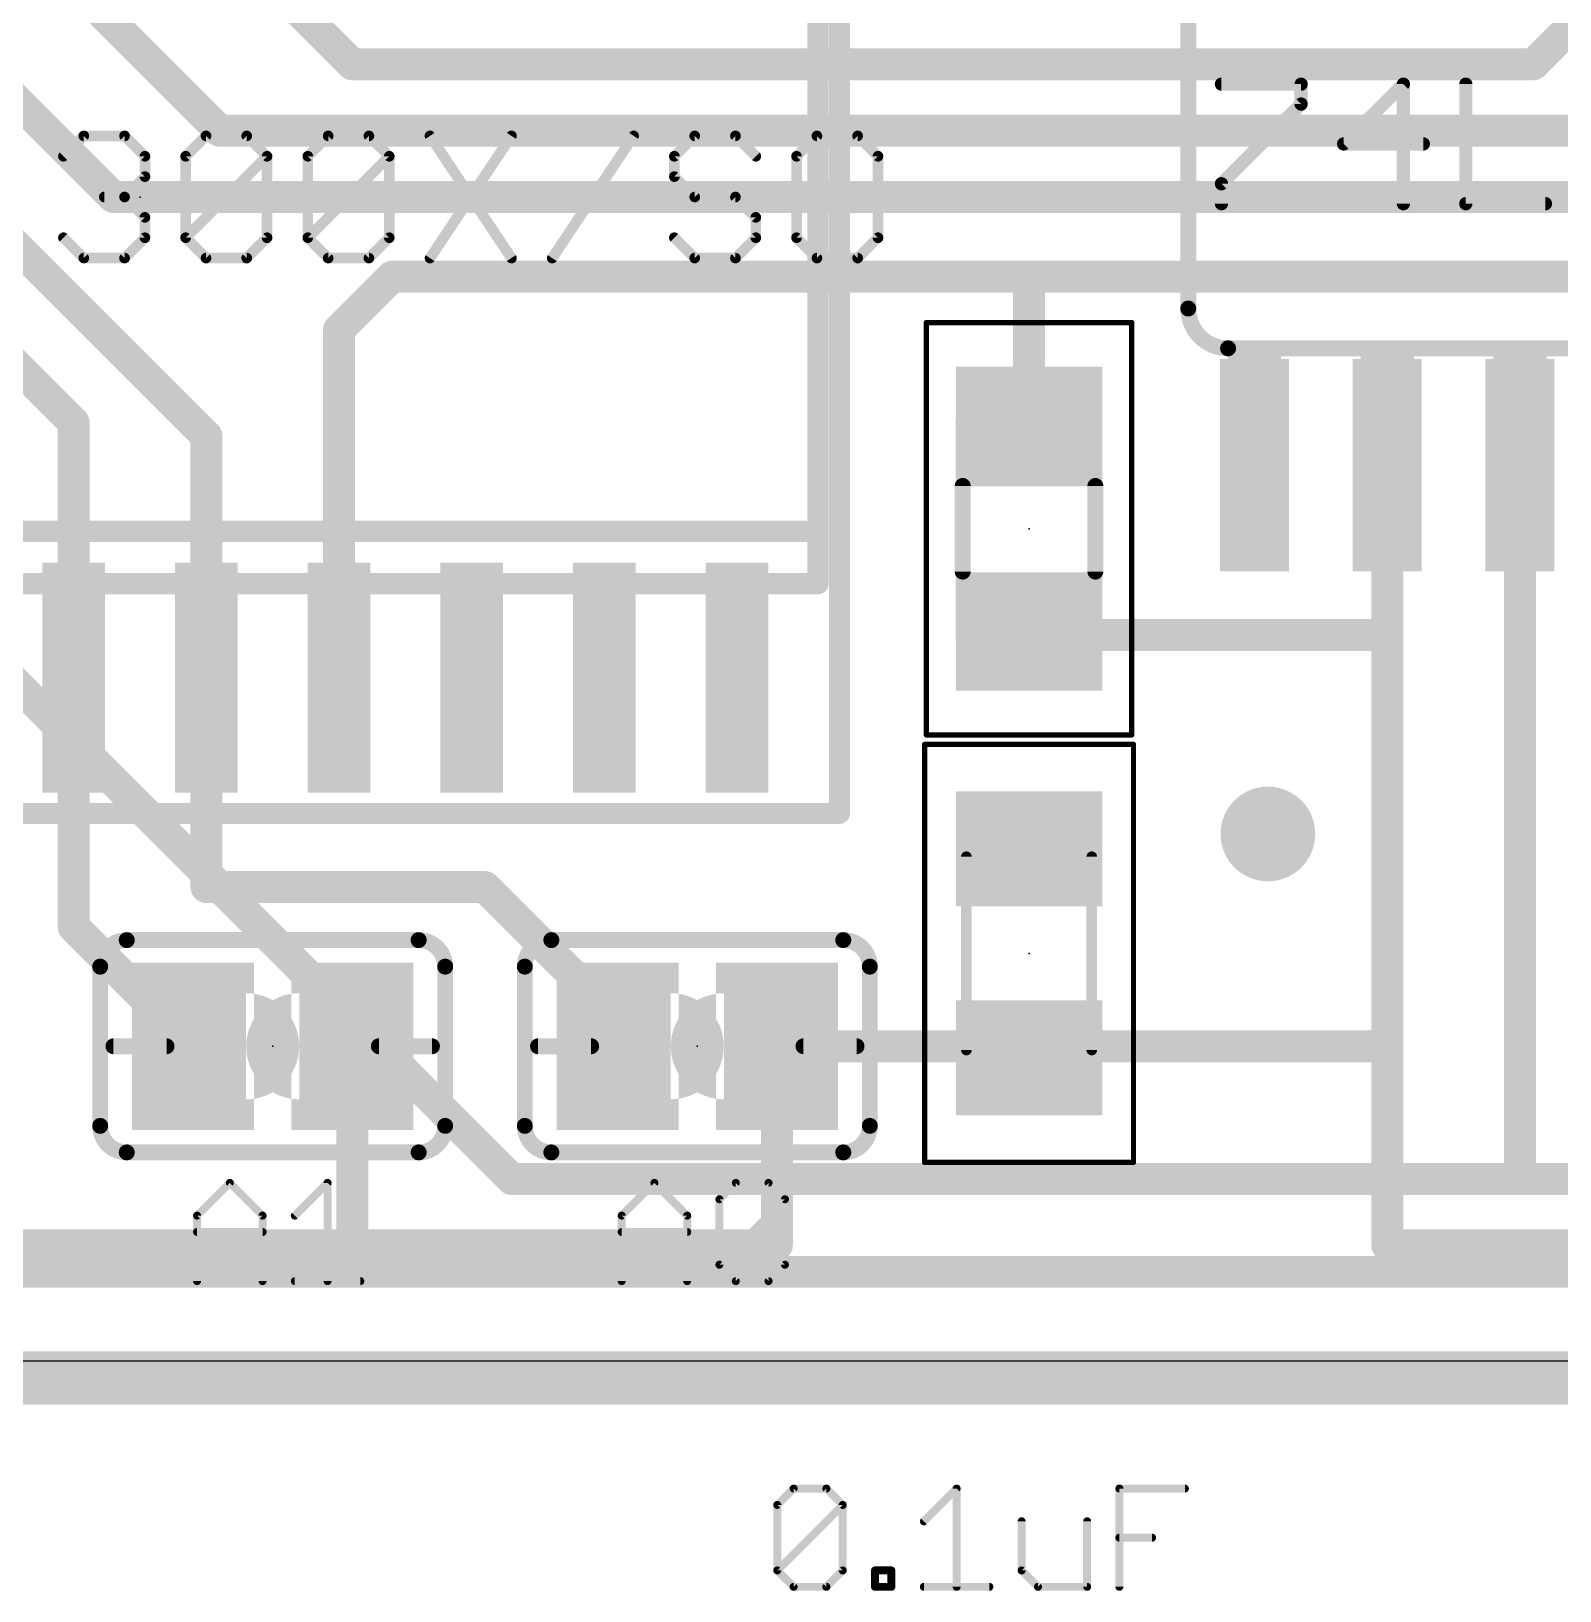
# Model space of a CAD drawing. Extents: x -4.4 to 50.7, y -2.2 to 26.3.
# Drawn here: x 10.9 to 25.53, y -2.16 to 12.76 of the extents above; entities that cross this region are included whole.
import ezdxf

# ---------------------------------------------------------------- set-up
doc = ezdxf.new("R2010")
doc.units = 0
for name, color, linetype in [('1', 12, 'CONTINUOUS'), ('16', 132, 'CONTINUOUS'), ('18', 110, 'CONTINUOUS'), ('20', 53, 'CONTINUOUS'), ('21', 253, 'CONTINUOUS'), ('23', 53, 'CONTINUOUS'), ('27', 253, 'CONTINUOUS'), ('39', 12, 'CONTINUOUS'), ('51', 253, 'CONTINUOUS')]:
    doc.layers.add(name, color=color, linetype=linetype)

# ---------------------------------------------------------------- blocks, each defined once
blk = doc.blocks.new('RECT')
blk.add_solid([(-0.5, -0.5), (0.5, -0.5), (-0.5, 0.5), (0.5, 0.5)])
blk = doc.blocks.new('ROUNDV')
at = {"const_width": 0.5}
blk.add_lwpolyline([(0, -0.25, 1), (0, 0.25, 1), (0, -0.25)], format="xyb", dxfattribs=at)

msp = doc.modelspace()

# ---------------------------------------------------------------- linework, layer by layer
at = {"layer": '1'}
for points, const_width in [([(13.97, 12.446), (12.7, 13.716)], 0.3048), ([(25.273, 12.446), (26.416, 13.589)], 0.3048), ([(12.7, 11.811), (11.303, 13.208)], 0.3048), ([(11.684, 11.176), (10.033, 12.827)], 0.3048), ([(13.97, 12.446), (25.273, 12.446)], 0.3048), ([(12.7, 11.811), (25.781, 11.811)], 0.3048), ([(9.906, 11.557), (12.573, 8.89)], 0.3048), ([(11.684, 11.176), (26.416, 11.176)], 0.3048), ([(13.843, 9.906), (14.351, 10.414)], 0.3048), ([(14.351, 10.414), (20.447, 10.414)], 0.3048), ([(20.447, 10.414), (27.559, 10.414)], 0.3048), ([(20.447, 10.414), (20.447, 9.001)], 0.3048), ([(10.033, 10.287), (11.303, 9.017)], 0.3048), ([(13.843, 6.576), (13.843, 9.906)], 0.3048), ([(11.303, 9.017), (11.303, 6.35)], 0.3048), ([(12.573, 8.89), (12.573, 6.576)], 0.3048), ([(23.876, 8.6106), (23.876, 8.763)], 0.3048), ([(23.876, 6.985), (23.876, 8.6106)], 0.3048), ([(25.146, 1.778), (25.146, 8.6106)], 0.3048), ([(20.463, 6.985), (20.447, 7.001)], 0.3048), ([(23.876, 6.985), (20.463, 6.985)], 0.3048), ([(23.876, 3.048), (23.876, 6.985)], 0.3048), ([(11.303, 6.576), (11.303, 6.604)], 0.3048), ([(11.303, 6.35), (11.303, 6.576)], 0.3048), ([(12.573, 6.576), (12.573, 4.572)], 0.3048), ([(11.303, 6.35), (11.303, 4.191)], 0.3048), ([(12.573, 4.572), (15.24, 4.572)], 0.3048), ([(15.24, 4.572), (16.637, 3.175)], 0.3048), ([(11.303, 4.191), (12.446, 3.048)], 0.3048), ([(13.97, 3.048), (13.97, 3.175)], 0.3048), ([(16.637, 3.175), (16.51, 3.048)], 0.3048), ([(13.97, 1.143), (13.97, 3.048)], 0.3048), ([(18.034, 1.143), (18.034, 3.048)], 0.3048), ([(18.034, 3.048), (20.447, 3.048)], 0.3048), ([(20.447, 3.048), (20.447, 2.937)], 0.3048), ([(20.447, 3.048), (23.876, 3.048)], 0.3048), ([(23.876, 3.048), (23.876, 1.143)], 0.3048), ([(38.989, 1.778), (25.146, 1.778)], 0.3048), ([(8.382, 1.143), (13.97, 1.143)], 0.3048), ([(13.97, 1.143), (18.034, 1.143)], 0.3048), ([(23.876, 1.143), (41.783, 1.143)], 0.3048), ([(-1.016, 0), (50.546, 0)], 0.254)]:
    msp.add_lwpolyline(points, dxfattribs=dict(at, const_width=const_width))
at = {"layer": '1', "const_width": 0.1524}
for points in [[(13.97, 12.5222, 1), (13.97, 12.3698)], [(13.9161, 12.3921, 1), (14.0239, 12.4999)], [(25.2191, 12.4999, 1), (25.3269, 12.3921)], [(25.273, 12.3698, 1), (25.273, 12.5222)], [(12.7, 11.8872, 1), (12.7, 11.7348)], [(12.6461, 11.7571, 1), (12.7539, 11.8649)], [(11.684, 11.2522, 1), (11.684, 11.0998)], [(11.6301, 11.1221, 1), (11.7379, 11.2299)], [(14.351, 10.4902, 1), (14.351, 10.3378)], [(14.4049, 10.3601, 1), (14.2971, 10.4679)], [(20.447, 10.4902, 1), (20.447, 10.3378)], [(20.5232, 10.414, 1), (20.3708, 10.414)], [(20.447, 10.3378, 1), (20.447, 10.4902)], [(13.9192, 9.906, 1), (13.7668, 9.906)], [(13.7891, 9.9599, 1), (13.8969, 9.8521)], [(11.3792, 9.017, 1), (11.2268, 9.017)], [(11.2491, 8.9631, 1), (11.3569, 9.0709)], [(12.6492, 8.89, 1), (12.4968, 8.89)], [(12.5191, 8.8361, 1), (12.6269, 8.9439)], [(20.3708, 9.001, 1), (20.5232, 9.001)], [(23.9522, 8.763, 1), (23.7998, 8.763)], [(23.9522, 8.6106, 1), (23.7998, 8.6106)], [(23.7998, 8.6106, 1), (23.9522, 8.6106)], [(25.2222, 8.6106, 1), (25.0698, 8.6106)], [(20.5009, 7.0549, 1), (20.3931, 6.9471)], [(20.463, 7.0612, 1), (20.463, 6.9088)], [(20.4091, 6.9311, 1), (20.5169, 7.0389)], [(23.9522, 6.985, 1), (23.7998, 6.985)], [(23.7998, 6.985, 1), (23.9522, 6.985)], [(23.876, 6.9088, 1), (23.876, 7.0612)], [(11.3792, 6.604, 1), (11.2268, 6.604)], [(11.3792, 6.576, 1), (11.2268, 6.576)], [(12.6492, 6.576, 1), (12.4968, 6.576)], [(11.2268, 6.576, 1), (11.3792, 6.576)], [(12.4968, 6.576, 1), (12.6492, 6.576)], [(13.7668, 6.576, 1), (13.9192, 6.576)], [(11.3792, 6.35, 1), (11.2268, 6.35)], [(11.2268, 6.35, 1), (11.3792, 6.35)], [(11.2268, 6.35, 1), (11.3792, 6.35)], [(12.573, 4.6482, 1), (12.573, 4.4958)], [(12.4968, 4.572, 1), (12.6492, 4.572)], [(15.2939, 4.6259, 1), (15.1861, 4.5181)], [(15.24, 4.4958, 1), (15.24, 4.6482)], [(11.3569, 4.2449, 1), (11.2491, 4.1371)], [(11.2268, 4.191, 1), (11.3792, 4.191)], [(14.0462, 3.175, 1), (13.8938, 3.175)], [(16.6909, 3.1211, 1), (16.5831, 3.2289)], [(16.5831, 3.1211, 1), (16.6909, 3.2289)], [(12.3921, 2.9941, 1), (12.4999, 3.1019)], [(14.0462, 3.048, 1), (13.8938, 3.048)], [(16.4561, 3.1019, 1), (16.5639, 2.9941)], [(18.1102, 3.048, 1), (17.9578, 3.048)], [(18.034, 3.1242, 1), (18.034, 2.9718)], [(20.5232, 3.048, 1), (20.3708, 3.048)], [(20.447, 3.1242, 1), (20.447, 2.9718)], [(20.447, 2.9718, 1), (20.447, 3.1242)], [(23.9522, 3.048, 1), (23.7998, 3.048)], [(23.876, 2.9718, 1), (23.876, 3.1242)], [(13.8938, 3.048, 1), (14.0462, 3.048)], [(20.3708, 2.937, 1), (20.5232, 2.937)], [(23.7998, 3.048, 1), (23.9522, 3.048)], [(25.146, 1.8542, 1), (25.146, 1.7018)], [(25.0698, 1.778, 1), (25.2222, 1.778)], [(13.97, 1.2192, 1), (13.97, 1.0668)], [(13.8938, 1.143, 1), (14.0462, 1.143)], [(13.97, 1.0668, 1), (13.97, 1.2192)], [(17.9578, 1.143, 1), (18.1102, 1.143)], [(18.034, 1.0668, 1), (18.034, 1.2192)], [(23.876, 1.2192, 1), (23.876, 1.0668)], [(23.7998, 1.143, 1), (23.9522, 1.143)]]:
    msp.add_lwpolyline(points, format="xyb", dxfattribs=at)
at = {"layer": '16'}
for points, const_width in [([(8.763, 8.509), (15.494, 1.778)], 0.3048), ([(15.494, 1.778), (35.306, 1.778)], 0.3048), ([(9.017, 0.889), (37.973, 0.889)], 0.3048), ([(-0.635, -0.254), (50.292, -0.254)], 0.254)]:
    msp.add_lwpolyline(points, dxfattribs=dict(at, const_width=const_width))
at = {"layer": '16', "const_width": 0.1524}
for points in [[(15.494, 1.8542, 1), (15.494, 1.7018)], [(15.4401, 1.7241, 1), (15.5479, 1.8319)]]:
    msp.add_lwpolyline(points, format="xyb", dxfattribs=at)
at = {"layer": '20'}
msp.add_line((0.005, 0.038), (50.15, 0.038), dxfattribs=at)
at = {"layer": '21'}
for points, const_width in [([(21.971, 13.2588), (21.971, 10.1092)], 0.1524), ([(22.352, 9.7282), (31.75, 9.7282)], 0.1524), ([(11.811, 4.064), (14.605, 4.064)], 0.1524), ([(15.875, 4.064), (18.669, 4.064)], 0.1524), ([(11.557, 3.81), (11.557, 2.286)], 0.1524), ([(14.859, 3.81), (14.859, 2.286)], 0.1524), ([(15.621, 3.81), (15.621, 2.286)], 0.1524), ([(18.923, 3.81), (18.923, 2.286)], 0.1524), ([(14.605, 2.032), (11.811, 2.032)], 0.1524), ([(18.669, 2.032), (15.875, 2.032)], 0.1524), ([(12.4841, 1.4272), (12.7976, 1.7407)], 0.0762), ([(12.7976, 1.7407), (13.1112, 1.4272)], 0.0762), ([(13.4196, 1.4272), (13.7332, 1.7407)], 0.0762), ([(13.7332, 1.7407), (13.7332, 0.8001)], 0.0762), ([(16.5481, 1.4272), (16.8616, 1.7407)], 0.0762), ([(16.8616, 1.7407), (17.1752, 1.4272)], 0.0762), ([(17.4836, 1.5839), (17.6404, 1.7407)], 0.0762), ([(17.6404, 1.7407), (17.9539, 1.7407)], 0.0762), ([(17.9539, 1.7407), (18.1107, 1.5839)], 0.0762), ([(17.4836, 0.9569), (17.4836, 1.5839)], 0.0762), ([(17.4836, 0.9569), (18.1107, 1.5839)], 0.0762), ([(18.1107, 1.5839), (18.1107, 0.9569)], 0.0762), ([(12.4841, 0.8001), (12.4841, 1.4272)], 0.0762), ([(13.1112, 1.4272), (13.1112, 0.8001)], 0.0762), ([(16.5481, 0.8001), (16.5481, 1.4272)], 0.0762), ([(17.1752, 1.4272), (17.1752, 0.8001)], 0.0762), ([(12.4841, 1.2704), (13.1112, 1.2704)], 0.0762), ([(16.5481, 1.2704), (17.1752, 1.2704)], 0.0762), ([(17.6404, 0.8001), (17.4836, 0.9569)], 0.0762), ([(18.1107, 0.9569), (17.9539, 0.8001)], 0.0762), ([(13.4196, 0.8001), (14.0467, 0.8001)], 0.0762), ([(17.9539, 0.8001), (17.6404, 0.8001)], 0.0762)]:
    msp.add_lwpolyline(points, dxfattribs=dict(at, const_width=const_width))
for points, const_width in [([(21.971, 10.1092, 0.4142), (22.352, 9.7282)], 0.1524), ([(22.0091, 10.1092, 1), (21.9329, 10.1092)], 0.0762), ([(21.9329, 10.1092, 1), (22.0091, 10.1092)], 0.0762), ([(22.352, 9.7663, 1), (22.352, 9.6901)], 0.0762), ([(22.352, 9.6901, 1), (22.352, 9.7663)], 0.0762), ([(11.811, 4.064, 0.4142), (11.557, 3.81)], 0.1524), ([(11.811, 4.1021, 1), (11.811, 4.0259)], 0.0762), ([(11.811, 4.0259, 1), (11.811, 4.1021)], 0.0762), ([(14.859, 3.81, 0.4142), (14.605, 4.064)], 0.1524), ([(14.605, 4.1021, 1), (14.605, 4.0259)], 0.0762), ([(14.605, 4.0259, 1), (14.605, 4.1021)], 0.0762), ([(15.875, 4.064, 0.4142), (15.621, 3.81)], 0.1524), ([(15.875, 4.1021, 1), (15.875, 4.0259)], 0.0762), ([(15.875, 4.0259, 1), (15.875, 4.1021)], 0.0762), ([(18.923, 3.81, 0.4142), (18.669, 4.064)], 0.1524), ([(18.669, 4.1021, 1), (18.669, 4.0259)], 0.0762), ([(18.669, 4.0259, 1), (18.669, 4.1021)], 0.0762), ([(11.5951, 3.81, 1), (11.5189, 3.81)], 0.0762), ([(14.8971, 3.81, 1), (14.8209, 3.81)], 0.0762), ([(15.6591, 3.81, 1), (15.5829, 3.81)], 0.0762), ([(18.9611, 3.81, 1), (18.8849, 3.81)], 0.0762), ([(11.5189, 3.81, 1), (11.5951, 3.81)], 0.0762), ([(14.8209, 3.81, 1), (14.8971, 3.81)], 0.0762), ([(15.5829, 3.81, 1), (15.6591, 3.81)], 0.0762), ([(18.8849, 3.81, 1), (18.9611, 3.81)], 0.0762), ([(11.557, 2.286, 0.4142), (11.811, 2.032)], 0.1524), ([(11.5951, 2.286, 1), (11.5189, 2.286)], 0.0762), ([(11.5189, 2.286, 1), (11.5951, 2.286)], 0.0762), ([(14.605, 2.032, 0.4142), (14.859, 2.286)], 0.1524), ([(14.8971, 2.286, 1), (14.8209, 2.286)], 0.0762), ([(14.8209, 2.286, 1), (14.8971, 2.286)], 0.0762), ([(15.621, 2.286, 0.4142), (15.875, 2.032)], 0.1524), ([(15.6591, 2.286, 1), (15.5829, 2.286)], 0.0762), ([(15.5829, 2.286, 1), (15.6591, 2.286)], 0.0762), ([(18.669, 2.032, 0.4142), (18.923, 2.286)], 0.1524), ([(18.9611, 2.286, 1), (18.8849, 2.286)], 0.0762), ([(18.8849, 2.286, 1), (18.9611, 2.286)], 0.0762), ([(11.811, 2.0701, 1), (11.811, 1.9939)], 0.0762), ([(11.811, 1.9939, 1), (11.811, 2.0701)], 0.0762), ([(14.605, 2.0701, 1), (14.605, 1.9939)], 0.0762), ([(14.605, 1.9939, 1), (14.605, 2.0701)], 0.0762), ([(15.875, 2.0701, 1), (15.875, 1.9939)], 0.0762), ([(15.875, 1.9939, 1), (15.875, 2.0701)], 0.0762), ([(18.669, 2.0701, 1), (18.669, 1.9939)], 0.0762), ([(18.669, 1.9939, 1), (18.669, 2.0701)], 0.0762), ([(12.8111, 1.7542, 1), (12.7842, 1.7272)], 0.0381), ([(12.8111, 1.7272, 1), (12.7842, 1.7542)], 0.0381), ([(13.7522, 1.7407, 1), (13.7141, 1.7407)], 0.0381), ([(13.7466, 1.7272, 1), (13.7197, 1.7542)], 0.0381), ([(16.8751, 1.7542, 1), (16.8482, 1.7272)], 0.0381), ([(16.8751, 1.7272, 1), (16.8482, 1.7542)], 0.0381), ([(17.6404, 1.7598, 1), (17.6404, 1.7217)], 0.0381), ([(17.6539, 1.7272, 1), (17.6269, 1.7542)], 0.0381), ([(17.9674, 1.7542, 1), (17.9404, 1.7272)], 0.0381), ([(17.9539, 1.7217, 1), (17.9539, 1.7598)], 0.0381), ([(17.4701, 1.5974, 1), (17.4971, 1.5705)], 0.0381), ([(17.5027, 1.5839, 1), (17.4646, 1.5839)], 0.0381), ([(18.1297, 1.5839, 1), (18.0916, 1.5839)], 0.0381), ([(18.1242, 1.5705, 1), (18.0972, 1.5974)], 0.0381), ([(18.0972, 1.5705, 1), (18.1242, 1.5974)], 0.0381), ([(12.5031, 1.4272, 1), (12.465, 1.4272)], 0.0381), ([(12.4706, 1.4406, 1), (12.4976, 1.4137)], 0.0381), ([(13.1302, 1.4272, 1), (13.0921, 1.4272)], 0.0381), ([(13.0977, 1.4137, 1), (13.1246, 1.4406)], 0.0381), ([(13.4061, 1.4406, 1), (13.4331, 1.4137)], 0.0381), ([(16.5672, 1.4272, 1), (16.5291, 1.4272)], 0.0381), ([(16.5346, 1.4406, 1), (16.5616, 1.4137)], 0.0381), ([(17.1942, 1.4272, 1), (17.1561, 1.4272)], 0.0381), ([(17.1617, 1.4137, 1), (17.1886, 1.4406)], 0.0381), ([(12.4841, 1.2894, 1), (12.4841, 1.2513)], 0.0381), ([(13.1112, 1.2513, 1), (13.1112, 1.2894)], 0.0381), ([(16.5481, 1.2894, 1), (16.5481, 1.2513)], 0.0381), ([(17.1752, 1.2513, 1), (17.1752, 1.2894)], 0.0381), ([(17.4971, 0.9703, 1), (17.4701, 0.9434)], 0.0381), ([(17.4701, 0.9703, 1), (17.4971, 0.9434)], 0.0381), ([(17.4646, 0.9569, 1), (17.5027, 0.9569)], 0.0381), ([(18.0916, 0.9569, 1), (18.1297, 0.9569)], 0.0381), ([(18.1242, 0.9434, 1), (18.0972, 0.9703)], 0.0381), ([(12.465, 0.8001, 1), (12.5031, 0.8001)], 0.0381), ([(13.0921, 0.8001, 1), (13.1302, 0.8001)], 0.0381), ([(13.4196, 0.8192, 1), (13.4196, 0.7811)], 0.0381), ([(13.7141, 0.8001, 1), (13.7522, 0.8001)], 0.0381), ([(14.0467, 0.7811, 1), (14.0467, 0.8192)], 0.0381), ([(16.5291, 0.8001, 1), (16.5672, 0.8001)], 0.0381), ([(17.1561, 0.8001, 1), (17.1942, 0.8001)], 0.0381), ([(17.6404, 0.8192, 1), (17.6404, 0.7811)], 0.0381), ([(17.6269, 0.7866, 1), (17.6539, 0.8136)], 0.0381), ([(17.9404, 0.8136, 1), (17.9674, 0.7866)], 0.0381), ([(17.9539, 0.7811, 1), (17.9539, 0.8192)], 0.0381)]:
    msp.add_lwpolyline(points, format="xyb", dxfattribs=dict(at, const_width=const_width))
at = {"layer": '23'}
for p in [(11.938, 11.176), (20.447, 8.001), (20.447, 3.937), (13.208, 3.048), (17.272, 3.048)]:
    msp.add_point(p, dxfattribs=at)
at = {"layer": '27'}
for points, const_width in [([(22.2885, 12.2565), (23.0511, 12.2565)], 0.127), ([(23.0511, 12.2565), (23.0511, 12.0658)], 0.127), ([(24.0299, 12.2565), (23.4579, 11.6845)], 0.127), ([(24.0299, 11.1125), (24.0299, 12.2565)], 0.127), ([(24.6273, 12.2565), (24.6273, 11.1125)], 0.127), ([(23.0511, 12.0658), (22.2885, 11.3032)], 0.127), ([(11.2054, 11.5663), (11.4003, 11.7612)], 0.1016), ([(11.4003, 11.7612), (11.7901, 11.7612)], 0.1016), ([(11.7901, 11.7612), (11.985, 11.5663)], 0.1016), ([(12.3748, 11.5663), (12.5697, 11.7612)], 0.1016), ([(12.5697, 11.7612), (12.9595, 11.7612)], 0.1016), ([(12.9595, 11.7612), (13.1544, 11.5663)], 0.1016), ([(13.5442, 11.5663), (13.7391, 11.7612)], 0.1016), ([(13.7391, 11.7612), (14.1289, 11.7612)], 0.1016), ([(14.1289, 11.7612), (14.3238, 11.5663)], 0.1016), ([(14.7136, 11.7612), (15.4932, 10.5918)], 0.1016), ([(15.4932, 11.7612), (14.7136, 10.5918)], 0.1016), ([(15.883, 10.5918), (16.6626, 11.7612)], 0.1016), ([(17.2473, 11.7612), (17.0524, 11.5663)], 0.1016), ([(17.6371, 11.7612), (17.2473, 11.7612)], 0.1016), ([(17.832, 11.5663), (17.6371, 11.7612)], 0.1016), ([(18.4167, 11.7612), (18.2218, 11.5663)], 0.1016), ([(18.8065, 11.7612), (18.4167, 11.7612)], 0.1016), ([(19.0014, 11.5663), (18.8065, 11.7612)], 0.1016), ([(23.4579, 11.6845), (24.2205, 11.6845)], 0.127), ([(11.985, 11.5663), (11.985, 11.3714)], 0.1016), ([(12.3748, 10.7867), (12.3748, 11.5663)], 0.1016), ([(12.3748, 10.7867), (13.1544, 11.5663)], 0.1016), ([(13.1544, 11.5663), (13.1544, 10.7867)], 0.1016), ([(13.5442, 10.7867), (13.5442, 11.5663)], 0.1016), ([(13.5442, 10.7867), (14.3238, 11.5663)], 0.1016), ([(14.3238, 11.5663), (14.3238, 10.7867)], 0.1016), ([(17.0524, 11.5663), (17.0524, 11.3714)], 0.1016), ([(18.2218, 11.5663), (18.2218, 10.7867)], 0.1016), ([(19.0014, 10.7867), (19.0014, 11.5663)], 0.1016), ([(11.985, 11.3714), (11.7901, 11.1765)], 0.1016), ([(17.0524, 11.3714), (17.2473, 11.1765)], 0.1016), ([(22.2885, 11.3032), (22.2885, 11.1125)], 0.127), ([(11.7901, 11.1765), (11.5952, 11.1765)], 0.1016), ([(11.7901, 11.1765), (11.985, 10.9816)], 0.1016), ([(17.2473, 11.1765), (17.6371, 11.1765)], 0.1016), ([(17.6371, 11.1765), (17.832, 10.9816)], 0.1016), ([(24.6273, 11.1125), (25.3899, 11.1125)], 0.127), ([(11.985, 10.9816), (11.985, 10.7867)], 0.1016), ([(17.832, 10.9816), (17.832, 10.7867)], 0.1016), ([(11.4003, 10.5918), (11.2054, 10.7867)], 0.1016), ([(11.985, 10.7867), (11.7901, 10.5918)], 0.1016), ([(12.5697, 10.5918), (12.3748, 10.7867)], 0.1016), ([(13.1544, 10.7867), (12.9595, 10.5918)], 0.1016), ([(13.7391, 10.5918), (13.5442, 10.7867)], 0.1016), ([(14.3238, 10.7867), (14.1289, 10.5918)], 0.1016), ([(17.2473, 10.5918), (17.0524, 10.7867)], 0.1016), ([(17.832, 10.7867), (17.6371, 10.5918)], 0.1016), ([(18.2218, 10.7867), (18.4167, 10.5918)], 0.1016), ([(18.8065, 10.5918), (19.0014, 10.7867)], 0.1016), ([(11.7901, 10.5918), (11.4003, 10.5918)], 0.1016), ([(12.9595, 10.5918), (12.5697, 10.5918)], 0.1016), ([(14.1289, 10.5918), (13.7391, 10.5918)], 0.1016), ([(17.6371, 10.5918), (17.2473, 10.5918)], 0.1016), ([(18.4167, 10.5918), (18.8065, 10.5918)], 0.1016), ([(18.0373, -1.3421), (18.194, -1.1853)], 0.0762), ([(18.194, -1.1853), (18.5076, -1.1853)], 0.0762), ([(18.5076, -1.1853), (18.6643, -1.3421)], 0.0762), ([(19.4405, -1.4988), (19.7541, -1.1853)], 0.0762), ([(19.7541, -1.1853), (19.7541, -2.1259)], 0.0762), ([(21.3116, -2.1259), (21.3116, -1.1853)], 0.0762), ([(21.3116, -1.1853), (21.9386, -1.1853)], 0.0762), ([(18.0373, -1.9691), (18.0373, -1.3421)], 0.0762), ([(18.0373, -1.9691), (18.6643, -1.3421)], 0.0762), ([(18.6643, -1.3421), (18.6643, -1.9691)], 0.0762), ([(20.3761, -1.4988), (20.3761, -1.9691)], 0.0762), ([(21.0031, -2.1259), (21.0031, -1.4988)], 0.0762), ([(21.3116, -1.6556), (21.6251, -1.6556)], 0.0762), ([(18.194, -2.1259), (18.0373, -1.9691)], 0.0762), ([(18.6643, -1.9691), (18.5076, -2.1259)], 0.0762), ([(18.9728, -2.1259), (18.9728, -1.9691)], 0.0762), ([(18.9728, -1.9691), (19.1295, -1.9691)], 0.0762), ([(19.1295, -1.9691), (19.1295, -2.1259)], 0.0762), ([(20.3761, -1.9691), (20.5328, -2.1259)], 0.0762), ([(18.5076, -2.1259), (18.194, -2.1259)], 0.0762), ([(19.1295, -2.1259), (18.9728, -2.1259)], 0.0762), ([(19.4405, -2.1259), (20.0676, -2.1259)], 0.0762), ([(20.5328, -2.1259), (21.0031, -2.1259)], 0.0762)]:
    msp.add_lwpolyline(points, dxfattribs=dict(at, const_width=const_width))
for points, const_width in [([(22.2885, 12.2882, 1), (22.2885, 12.2247)], 0.0635), ([(23.0829, 12.2565, 1), (23.0194, 12.2565)], 0.0635), ([(23.0511, 12.2247, 1), (23.0511, 12.2882)], 0.0635), ([(24.0616, 12.2565, 1), (23.9981, 12.2565)], 0.0635), ([(24.0523, 12.234, 1), (24.0074, 12.2789)], 0.0635), ([(24.659, 12.2565, 1), (24.5955, 12.2565)], 0.0635), ([(23.0194, 12.0658, 1), (23.0829, 12.0658)], 0.0635), ([(23.0736, 12.0434, 1), (23.0287, 12.0883)], 0.0635), ([(11.4003, 11.7866, 1), (11.4003, 11.7358)], 0.0508), ([(11.4182, 11.7432, 1), (11.3823, 11.7792)], 0.0508), ([(11.808, 11.7792, 1), (11.7721, 11.7432)], 0.0508), ([(11.7901, 11.7358, 1), (11.7901, 11.7866)], 0.0508), ([(12.5697, 11.7866, 1), (12.5697, 11.7358)], 0.0508), ([(12.5876, 11.7432, 1), (12.5517, 11.7792)], 0.0508), ([(12.9774, 11.7792, 1), (12.9415, 11.7432)], 0.0508), ([(12.9595, 11.7358, 1), (12.9595, 11.7866)], 0.0508), ([(13.7391, 11.7866, 1), (13.7391, 11.7358)], 0.0508), ([(13.757, 11.7432, 1), (13.7211, 11.7792)], 0.0508), ([(14.1468, 11.7792, 1), (14.1109, 11.7432)], 0.0508), ([(14.1289, 11.7358, 1), (14.1289, 11.7866)], 0.0508), ([(14.7347, 11.7753, 1), (14.6924, 11.7471)], 0.0508), ([(15.5143, 11.7471, 1), (15.472, 11.7753)], 0.0508), ([(16.6837, 11.7471, 1), (16.6414, 11.7753)], 0.0508), ([(17.2473, 11.7866, 1), (17.2473, 11.7358)], 0.0508), ([(17.2652, 11.7432, 1), (17.2293, 11.7792)], 0.0508), ([(17.655, 11.7792, 1), (17.6191, 11.7432)], 0.0508), ([(17.6371, 11.7358, 1), (17.6371, 11.7866)], 0.0508), ([(18.4167, 11.7866, 1), (18.4167, 11.7358)], 0.0508), ([(18.4346, 11.7432, 1), (18.3987, 11.7792)], 0.0508), ([(18.8244, 11.7792, 1), (18.7885, 11.7432)], 0.0508), ([(18.8065, 11.7358, 1), (18.8065, 11.7866)], 0.0508), ([(23.4579, 11.7162, 1), (23.4579, 11.6527)], 0.0635), ([(23.4354, 11.7069, 1), (23.4803, 11.662)], 0.0635), ([(24.2205, 11.6527, 1), (24.2205, 11.7162)], 0.0635), ([(11.1874, 11.5843, 1), (11.2233, 11.5483)], 0.0508), ([(12.0104, 11.5663, 1), (11.9596, 11.5663)], 0.0508), ([(11.967, 11.5483, 1), (12.0029, 11.5843)], 0.0508), ([(12.3568, 11.5843, 1), (12.3927, 11.5483)], 0.0508), ([(12.4002, 11.5663, 1), (12.3494, 11.5663)], 0.0508), ([(13.1798, 11.5663, 1), (13.129, 11.5663)], 0.0508), ([(13.1723, 11.5483, 1), (13.1364, 11.5843)], 0.0508), ([(13.1364, 11.5483, 1), (13.1723, 11.5843)], 0.0508), ([(13.5262, 11.5843, 1), (13.5621, 11.5483)], 0.0508), ([(13.5696, 11.5663, 1), (13.5188, 11.5663)], 0.0508), ([(14.3492, 11.5663, 1), (14.2984, 11.5663)], 0.0508), ([(14.3417, 11.5483, 1), (14.3058, 11.5843)], 0.0508), ([(14.3058, 11.5483, 1), (14.3417, 11.5843)], 0.0508), ([(17.0344, 11.5843, 1), (17.0703, 11.5483)], 0.0508), ([(17.0778, 11.5663, 1), (17.027, 11.5663)], 0.0508), ([(17.814, 11.5483, 1), (17.8499, 11.5843)], 0.0508), ([(18.2038, 11.5843, 1), (18.2397, 11.5483)], 0.0508), ([(18.2472, 11.5663, 1), (18.1964, 11.5663)], 0.0508), ([(19.0268, 11.5663, 1), (18.976, 11.5663)], 0.0508), ([(18.9834, 11.5483, 1), (19.0193, 11.5843)], 0.0508), ([(11.9596, 11.3714, 1), (12.0104, 11.3714)], 0.0508), ([(12.0029, 11.3534, 1), (11.967, 11.3894)], 0.0508), ([(17.0703, 11.3894, 1), (17.0344, 11.3534)], 0.0508), ([(17.027, 11.3714, 1), (17.0778, 11.3714)], 0.0508), ([(22.3203, 11.3032, 1), (22.2568, 11.3032)], 0.0635), ([(22.266, 11.3256, 1), (22.311, 11.2807)], 0.0635), ([(11.5952, 11.2019, 1), (11.5952, 11.1511)], 0.0508), ([(11.808, 11.1945, 1), (11.7721, 11.1585)], 0.0508), ([(11.7721, 11.1945, 1), (11.808, 11.1585)], 0.0508), ([(11.7901, 11.1511, 1), (11.7901, 11.2019)], 0.0508), ([(17.2473, 11.2019, 1), (17.2473, 11.1511)], 0.0508), ([(17.2293, 11.1585, 1), (17.2652, 11.1945)], 0.0508), ([(17.655, 11.1945, 1), (17.6191, 11.1585)], 0.0508), ([(17.6371, 11.1511, 1), (17.6371, 11.2019)], 0.0508), ([(22.2568, 11.1125, 1), (22.3203, 11.1125)], 0.0635), ([(23.9981, 11.1125, 1), (24.0616, 11.1125)], 0.0635), ([(24.6273, 11.1443, 1), (24.6273, 11.0808)], 0.0635), ([(24.5955, 11.1125, 1), (24.659, 11.1125)], 0.0635), ([(25.3899, 11.0808, 1), (25.3899, 11.1443)], 0.0635), ([(12.0104, 10.9816, 1), (11.9596, 10.9816)], 0.0508), ([(11.967, 10.9636, 1), (12.0029, 10.9996)], 0.0508), ([(17.8574, 10.9816, 1), (17.8066, 10.9816)], 0.0508), ([(17.814, 10.9636, 1), (17.8499, 10.9996)], 0.0508), ([(11.2233, 10.8047, 1), (11.1874, 10.7687)], 0.0508), ([(11.9596, 10.7867, 1), (12.0104, 10.7867)], 0.0508), ([(12.0029, 10.7687, 1), (11.967, 10.8047)], 0.0508), ([(12.3927, 10.8047, 1), (12.3568, 10.7687)], 0.0508), ([(12.3568, 10.8047, 1), (12.3927, 10.7687)], 0.0508), ([(12.3494, 10.7867, 1), (12.4002, 10.7867)], 0.0508), ([(13.129, 10.7867, 1), (13.1798, 10.7867)], 0.0508), ([(13.1723, 10.7687, 1), (13.1364, 10.8047)], 0.0508), ([(13.5621, 10.8047, 1), (13.5262, 10.7687)], 0.0508), ([(13.5262, 10.8047, 1), (13.5621, 10.7687)], 0.0508), ([(13.5188, 10.7867, 1), (13.5696, 10.7867)], 0.0508), ([(14.2984, 10.7867, 1), (14.3492, 10.7867)], 0.0508), ([(14.3417, 10.7687, 1), (14.3058, 10.8047)], 0.0508), ([(17.0703, 10.8047, 1), (17.0344, 10.7687)], 0.0508), ([(17.8066, 10.7867, 1), (17.8574, 10.7867)], 0.0508), ([(17.8499, 10.7687, 1), (17.814, 10.8047)], 0.0508), ([(18.2397, 10.8047, 1), (18.2038, 10.7687)], 0.0508), ([(18.1964, 10.7867, 1), (18.2472, 10.7867)], 0.0508), ([(18.976, 10.7867, 1), (19.0268, 10.7867)], 0.0508), ([(19.0193, 10.7687, 1), (18.9834, 10.8047)], 0.0508), ([(11.4003, 10.6172, 1), (11.4003, 10.5664)], 0.0508), ([(11.3823, 10.5738, 1), (11.4182, 10.6098)], 0.0508), ([(11.7721, 10.6098, 1), (11.808, 10.5738)], 0.0508), ([(11.7901, 10.5664, 1), (11.7901, 10.6172)], 0.0508), ([(12.5697, 10.6172, 1), (12.5697, 10.5664)], 0.0508), ([(12.5517, 10.5738, 1), (12.5876, 10.6098)], 0.0508), ([(12.9415, 10.6098, 1), (12.9774, 10.5738)], 0.0508), ([(12.9595, 10.5664, 1), (12.9595, 10.6172)], 0.0508), ([(13.7391, 10.6172, 1), (13.7391, 10.5664)], 0.0508), ([(13.7211, 10.5738, 1), (13.757, 10.6098)], 0.0508), ([(14.1109, 10.6098, 1), (14.1468, 10.5738)], 0.0508), ([(14.1289, 10.5664, 1), (14.1289, 10.6172)], 0.0508), ([(14.6924, 10.6059, 1), (14.7347, 10.5777)], 0.0508), ([(15.472, 10.5777, 1), (15.5143, 10.6059)], 0.0508), ([(15.8618, 10.6059, 1), (15.9041, 10.5777)], 0.0508), ([(17.2473, 10.6172, 1), (17.2473, 10.5664)], 0.0508), ([(17.2293, 10.5738, 1), (17.2652, 10.6098)], 0.0508), ([(17.6191, 10.6098, 1), (17.655, 10.5738)], 0.0508), ([(17.6371, 10.5664, 1), (17.6371, 10.6172)], 0.0508), ([(18.4167, 10.6172, 1), (18.4167, 10.5664)], 0.0508), ([(18.3987, 10.5738, 1), (18.4346, 10.6098)], 0.0508), ([(18.7885, 10.6098, 1), (18.8244, 10.5738)], 0.0508), ([(18.8065, 10.5664, 1), (18.8065, 10.6172)], 0.0508), ([(18.194, -1.1662, 1), (18.194, -1.2043)], 0.0381), ([(18.2075, -1.1988, 1), (18.1806, -1.1718)], 0.0381), ([(18.521, -1.1718, 1), (18.4941, -1.1988)], 0.0381), ([(18.5076, -1.2043, 1), (18.5076, -1.1662)], 0.0381), ([(19.7731, -1.1853, 1), (19.735, -1.1853)], 0.0381), ([(19.7675, -1.1988, 1), (19.7406, -1.1718)], 0.0381), ([(21.3116, -1.1662, 1), (21.3116, -1.2043)], 0.0381), ([(21.3306, -1.1853, 1), (21.2925, -1.1853)], 0.0381), ([(21.9386, -1.2043, 1), (21.9386, -1.1662)], 0.0381), ([(18.0563, -1.3421, 1), (18.0182, -1.3421)], 0.0381), ([(18.0238, -1.3286, 1), (18.0507, -1.3555)], 0.0381), ([(18.6834, -1.3421, 1), (18.6453, -1.3421)], 0.0381), ([(18.6778, -1.3555, 1), (18.6509, -1.3286)], 0.0381), ([(18.6509, -1.3555, 1), (18.6778, -1.3286)], 0.0381), ([(19.4271, -1.4854, 1), (19.454, -1.5123)], 0.0381), ([(20.3951, -1.4988, 1), (20.357, -1.4988)], 0.0381), ([(21.0222, -1.4988, 1), (20.9841, -1.4988)], 0.0381), ([(21.3116, -1.6366, 1), (21.3116, -1.6747)], 0.0381), ([(21.6251, -1.6747, 1), (21.6251, -1.6366)], 0.0381), ([(18.0507, -1.9557, 1), (18.0238, -1.9826)], 0.0381), ([(18.0238, -1.9557, 1), (18.0507, -1.9826)], 0.0381), ([(18.6778, -1.9826, 1), (18.6509, -1.9557)], 0.0381), ([(18.9918, -1.9691, 1), (18.9537, -1.9691)], 0.0381), ([(18.9728, -1.9501, 1), (18.9728, -1.9882)], 0.0381), ([(19.1486, -1.9691, 1), (19.1105, -1.9691)], 0.0381), ([(19.1295, -1.9882, 1), (19.1295, -1.9501)], 0.0381), ([(20.3895, -1.9557, 1), (20.3626, -1.9826)], 0.0381), ([(18.0182, -1.9691, 1), (18.0563, -1.9691)], 0.0381), ([(18.194, -2.1069, 1), (18.194, -2.145)], 0.0381), ([(18.5076, -2.145, 1), (18.5076, -2.1069)], 0.0381), ([(18.6453, -1.9691, 1), (18.6834, -1.9691)], 0.0381), ([(18.9728, -2.1069, 1), (18.9728, -2.145)], 0.0381), ([(19.1295, -2.145, 1), (19.1295, -2.1069)], 0.0381), ([(19.4405, -2.1069, 1), (19.4405, -2.145)], 0.0381), ([(20.0676, -2.145, 1), (20.0676, -2.1069)], 0.0381), ([(20.357, -1.9691, 1), (20.3951, -1.9691)], 0.0381), ([(20.5328, -2.1069, 1), (20.5328, -2.145)], 0.0381), ([(21.0031, -2.145, 1), (21.0031, -2.1069)], 0.0381), ([(18.1806, -2.1394, 1), (18.2075, -2.1124)], 0.0381), ([(18.4941, -2.1124, 1), (18.521, -2.1394)], 0.0381), ([(18.9537, -2.1259, 1), (18.9918, -2.1259)], 0.0381), ([(19.1105, -2.1259, 1), (19.1486, -2.1259)], 0.0381), ([(19.735, -2.1259, 1), (19.7731, -2.1259)], 0.0381), ([(20.5194, -2.1394, 1), (20.5463, -2.1124)], 0.0381), ([(20.9841, -2.1259, 1), (21.0222, -2.1259)], 0.0381), ([(21.2925, -2.1259, 1), (21.3306, -2.1259)], 0.0381)]:
    msp.add_lwpolyline(points, format="xyb", dxfattribs=dict(at, const_width=const_width))
at = {"layer": '39'}
for points, const_width in [([(18.633, 17.076), (18.633, 5.276)], 0.1998), ([(19.464, 6.028), (19.464, 9.974)], 0.0508), ([(19.464, 9.974), (21.43, 9.974)], 0.0508), ([(21.43, 9.974), (21.43, 6.028)], 0.0508), ([(21.43, 6.028), (19.464, 6.028)], 0.0508), ([(19.447, 1.937), (19.447, 5.937)], 0.05), ([(19.447, 5.937), (21.447, 5.937)], 0.05), ([(21.447, 5.937), (21.447, 1.937)], 0.05), ([(18.633, 5.276), (6.543, 5.276)], 0.1998), ([(21.447, 1.937), (19.447, 1.937)], 0.05)]:
    msp.add_lwpolyline(points, dxfattribs=dict(at, const_width=const_width))
for points, const_width in [([(19.4767, 9.974, 1), (19.4513, 9.974)], 0.0254), ([(19.464, 9.9867, 1), (19.464, 9.9613)], 0.0254), ([(21.4427, 9.974, 1), (21.4173, 9.974)], 0.0254), ([(21.43, 9.9613, 1), (21.43, 9.9867)], 0.0254), ([(19.464, 6.0407, 1), (19.464, 6.0153)], 0.0254), ([(19.4513, 6.028, 1), (19.4767, 6.028)], 0.0254), ([(21.4173, 6.028, 1), (21.4427, 6.028)], 0.0254), ([(21.43, 6.0153, 1), (21.43, 6.0407)], 0.0254), ([(19.4595, 5.937, 1), (19.4345, 5.937)], 0.025), ([(19.447, 5.9495, 1), (19.447, 5.9245)], 0.025), ([(21.4595, 5.937, 1), (21.4345, 5.937)], 0.025), ([(21.447, 5.9245, 1), (21.447, 5.9495)], 0.025), ([(18.633, 5.2261, 1), (18.633, 5.326)], 0.0999), ([(18.5831, 5.276, 1), (18.6829, 5.276)], 0.0999), ([(19.447, 1.9495, 1), (19.447, 1.9245)], 0.025), ([(19.4345, 1.937, 1), (19.4595, 1.937)], 0.025), ([(21.4345, 1.937, 1), (21.4595, 1.937)], 0.025), ([(21.447, 1.9245, 1), (21.447, 1.9495)], 0.025)]:
    msp.add_lwpolyline(points, format="xyb", dxfattribs=dict(at, const_width=const_width))
at = {"layer": '51'}
for points, const_width in [([(18.428, 14.876), (18.428, 7.976)], 0.2032), ([(19.812, 7.591), (19.812, 8.411)], 0.1524), ([(21.082, 7.591), (21.082, 8.411)], 0.1524), ([(18.428, 7.976), (6.748, 7.976)], 0.2032), ([(18.428, 7.976), (18.428, 7.476)], 0.2032), ([(18.428, 7.476), (6.748, 7.476)], 0.2032), ([(19.847, 3.012), (19.847, 4.862)], 0.1016), ([(21.047, 4.862), (21.047, 3.012)], 0.1016), ([(12.192, 3.048), (11.684, 3.048)], 0.1524), ([(14.224, 3.048), (14.732, 3.048)], 0.1524), ([(16.256, 3.048), (15.748, 3.048)], 0.1524), ([(18.288, 3.048), (18.796, 3.048)], 0.1524)]:
    msp.add_lwpolyline(points, dxfattribs=dict(at, const_width=const_width))
for points, const_width in [([(19.8501, 8.411, 1), (19.7739, 8.411)], 0.0762), ([(21.1201, 8.411, 1), (21.0439, 8.411)], 0.0762), ([(18.4788, 7.976, 1), (18.3772, 7.976)], 0.1016), ([(18.428, 7.9252, 1), (18.428, 8.0268)], 0.1016), ([(18.3772, 7.976, 1), (18.4788, 7.976)], 0.1016), ([(19.7739, 7.591, 1), (19.8501, 7.591)], 0.0762), ([(21.0439, 7.591, 1), (21.1201, 7.591)], 0.0762), ([(18.3772, 7.476, 1), (18.4788, 7.476)], 0.1016), ([(18.428, 7.4252, 1), (18.428, 7.5268)], 0.1016), ([(19.8724, 4.862, 1), (19.8216, 4.862)], 0.0508), ([(21.0724, 4.862, 1), (21.0216, 4.862)], 0.0508), ([(12.954, 3.175, 1), (12.954, 2.921)], 1.27), ([(13.462, 2.921, 1), (13.462, 3.175)], 1.27), ([(17.018, 3.175, 1), (17.018, 2.921)], 1.27), ([(17.526, 2.921, 1), (17.526, 3.175)], 1.27), ([(11.684, 3.0861, 1), (11.684, 3.0099)], 0.0762), ([(12.192, 3.0099, 1), (12.192, 3.0861)], 0.0762), ([(14.224, 3.0861, 1), (14.224, 3.0099)], 0.0762), ([(14.732, 3.0099, 1), (14.732, 3.0861)], 0.0762), ([(15.748, 3.0861, 1), (15.748, 3.0099)], 0.0762), ([(16.256, 3.0099, 1), (16.256, 3.0861)], 0.0762), ([(18.288, 3.0861, 1), (18.288, 3.0099)], 0.0762), ([(18.796, 3.0099, 1), (18.796, 3.0861)], 0.0762), ([(19.8216, 3.012, 1), (19.8724, 3.012)], 0.0508), ([(21.0216, 3.012, 1), (21.0724, 3.012)], 0.0508)]:
    msp.add_lwpolyline(points, format="xyb", dxfattribs=dict(at, const_width=const_width))

# ---------------------------------------------------------------- block references
at = {"layer": '1'}
for p, xscale, yscale, rotation in [((22.606, 8.6106), 0.6604, 2.032, 180), ((23.876, 8.6106), 0.6604, 2.032, 180), ((25.146, 8.6106), 0.6604, 2.032, 180), ((20.447, 9.001), 1.1, 1.4, 90), ((20.447, 7.001), 1.1, 1.4, 90), ((20.447, 4.937), 1.1, 1.4, 90), ((12.446, 3.048), 1.1684, 1.6002, 180), ((13.97, 3.048), 1.1684, 1.6002, 180), ((16.51, 3.048), 1.1684, 1.6002, 180), ((18.034, 3.048), 1.1684, 1.6002, 180), ((20.447, 2.937), 1.1, 1.4, 90)]:
    msp.add_blockref('RECT', p, dxfattribs=dict(at, xscale=xscale, yscale=yscale, rotation=rotation))
at = {"layer": '1', "xscale": 0.6, "yscale": 2.2}
for p in [(11.303, 6.576), (12.573, 6.576), (13.843, 6.576), (15.113, 6.576), (16.383, 6.576), (17.653, 6.576)]:
    msp.add_blockref('RECT', p, dxfattribs=at)
at = {"layer": '18', "xscale": 0.9064, "yscale": 0.9064}
msp.add_blockref('ROUNDV', (22.733, 5.08), dxfattribs=at)
msp.add_blockref('ROUNDV', (22.733, 5.08), dxfattribs=at)
at = {"layer": '21', "xscale": 0.65, "yscale": 1.4, "rotation": 90}
for p in [(20.4455, 8.7324), (20.4455, 7.2592)]:
    msp.add_blockref('RECT', p, dxfattribs=at)
at = {"layer": '51'}
for p, xscale, yscale, rotation in [((22.606, 9.1567), 0.508, 1.143, 180), ((23.876, 9.1567), 0.508, 1.143, 180), ((25.146, 9.1567), 0.508, 1.143, 180), ((20.447, 4.687), 0.5, 1.3, 90), ((20.447, 3.187), 0.5, 1.3, 90)]:
    msp.add_blockref('RECT', p, dxfattribs=dict(at, xscale=xscale, yscale=yscale, rotation=rotation))
at = {"layer": '51', "xscale": 0.4902}
for p, yscale in [((11.303, 6.616), 1.5199), ((12.573, 6.616), 1.5199), ((13.843, 6.616), 1.5199), ((15.113, 6.616), 1.5199), ((16.383, 6.616), 1.5199), ((17.653, 6.616), 1.5198)]:
    msp.add_blockref('RECT', p, dxfattribs=dict(at, yscale=yscale))

doc.saveas('drawing.dxf')
